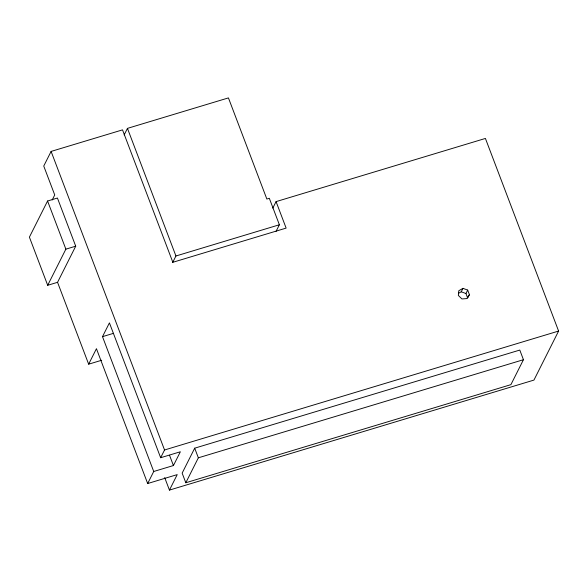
<?xml version="1.0" encoding="UTF-8"?>
<svg xmlns="http://www.w3.org/2000/svg" width="588" height="588" viewBox="0 0 588 588"><rect width="100%" height="100%" fill="white"/><g stroke="black" fill="none" stroke-linecap="round" stroke-linejoin="round"><path stroke-width="0.88" d="M164.684 477.588L169.44 490.098L533.941 380.091L558.6 331.059L485.416 138.437L276.073 201.618L286.135 228.1L172.843 262.292L122.524 129.867L51.105 151.417L43.747 166.044L54.728 194.937L52.178 200.008M47.569 201.008L29.4 237.133L47.694 285.29L57.55 282.314L75.72 246.188L57.426 198.031L47.569 201.008L65.871 249.158L47.694 285.29M124.164 134.917L127.456 128.375L228.431 97.902L266.849 199.031L269.319 198.288L279.381 224.77L276.088 231.312M57.55 282.314L88.656 364.178L96.439 348.699L147.669 483.527L177.223 474.612L169.44 490.098M153.725 471.488L102.496 336.652L109.419 322.893L160.649 457.721L180.354 451.775L173.431 465.542L153.725 471.488L147.669 483.527M172.651 262.527L175.937 255.993L279.381 224.77M272.803 208.115L276.073 201.618M160.649 457.721L164.544 449.982L558.6 331.059M194.694 448.181L182.148 473.127L185.808 482.755L510.906 384.648L523.452 359.702L519.792 350.066L194.694 448.181L198.354 457.809L185.808 482.755M458.456 293.375L461.235 291.788L462.962 288.348L467.68 290.09L469.415 294.639L468.026 297.396M467.68 298.087L465.953 293.53L467.68 290.09M469.415 294.639L466.85 298.579L461.925 298.939L458.346 295.448L458.802 290.729L462.962 288.348M65.871 249.158L75.72 246.188M102.496 336.652L113.631 333.293M88.656 364.178L101.695 360.246M198.354 457.809L523.452 359.702M461.235 291.788L465.953 293.53M127.456 128.375L175.937 255.993M169.513 455.237L173.431 465.542M51.105 151.417L164.544 449.982"/></g></svg>
